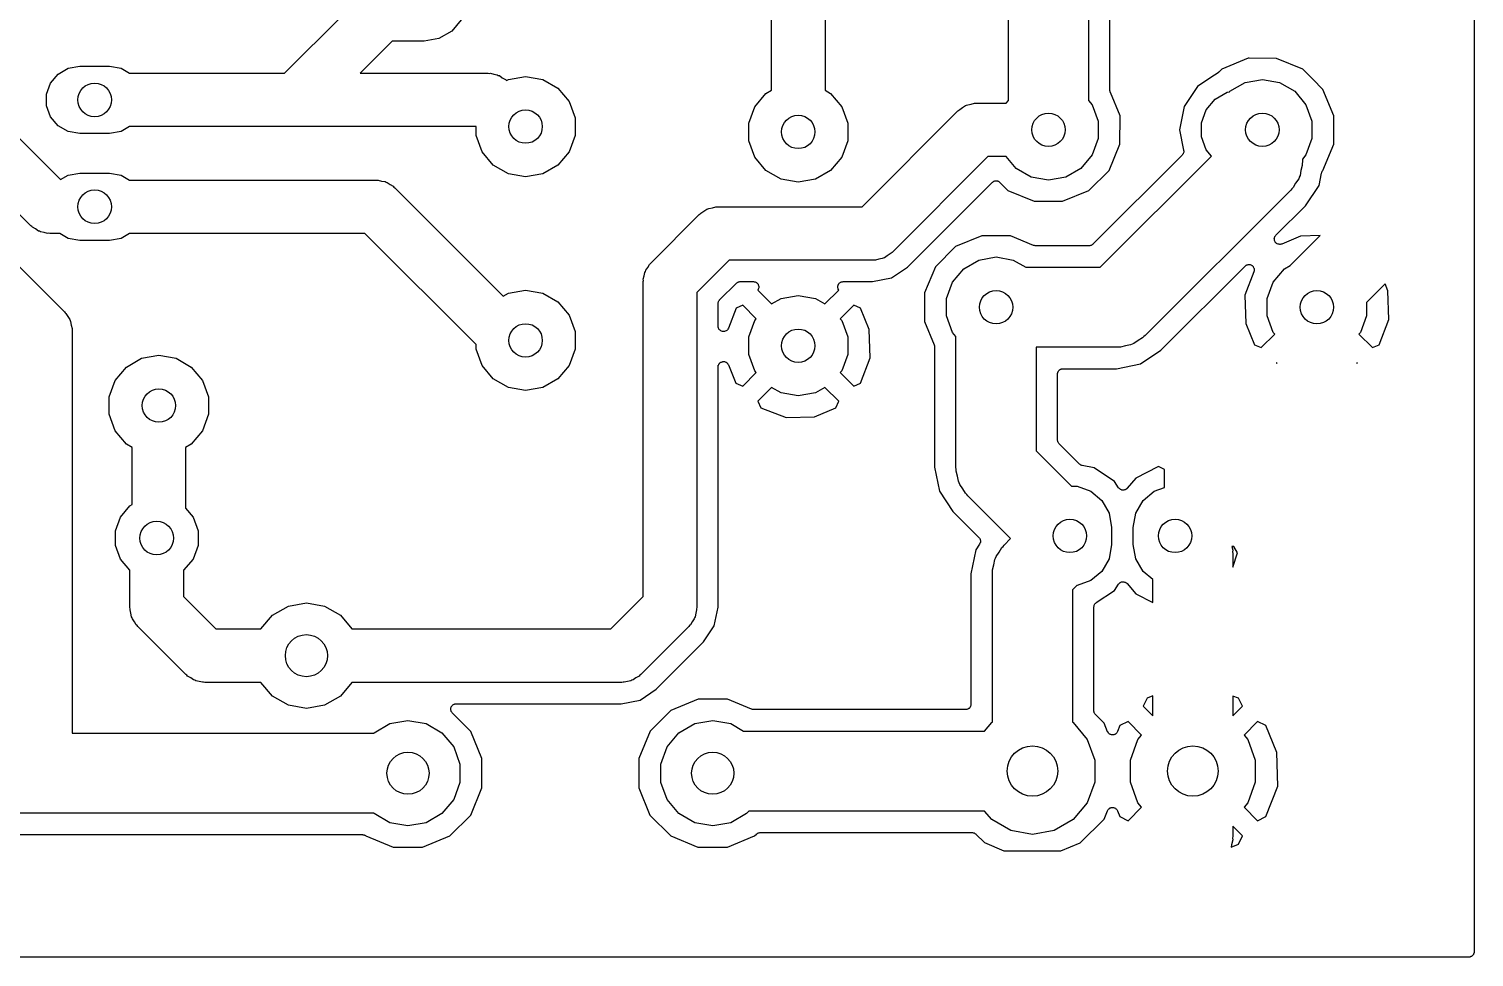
# Model space of a CAD drawing. Extents: x 74 to 224, y -146 to -46.
# Drawn here: x 138.57 to 172.9, y -145.59 to -123.53 of the extents above; entities that cross this region are included whole.
import ezdxf

# ---------------------------------------------------------------- set-up
doc = ezdxf.new("R2010")
doc.units = 0
doc.header["$MEASUREMENT"] = 0
doc.layers.add('BLACK', color=7, linetype='CONTINUOUS')

msp = doc.modelspace()

# ---------------------------------------------------------------- linework, layer by layer
at = {"layer": 'Black'}
for p, q in [((172.899, -97.103), (172.899, -145.467)), ((161.836, -125.237), (161.836, -122.057)), ((163.741, -122.057), (163.741, -125.237)), ((164.249, -124.995), (164.249, -122.299)), ((144.644, -124.587), (146.016, -123.215)), ((157.48, -123.063), (157.48, -124.992)), ((148.614, -123.587), (148.308, -123.764)), ((148.841, -123.317), (148.614, -123.587)), ((156.21, -124.992), (156.21, -123.326)), ((147.202, -123.825), (146.44, -124.587)), ((147.961, -123.825), (147.202, -123.825)), ((148.308, -123.764), (147.961, -123.825)), ((167.532, -124.234), (166.908, -124.492)), ((167.558, -124.234), (167.532, -124.234)), ((168.208, -124.235), (167.558, -124.234)), ((168.832, -124.494), (168.208, -124.235)), ((139.085, -124.822), (139.263, -124.609)), ((139.263, -124.609), (139.504, -124.47)), ((139.504, -124.47), (139.777, -124.422)), ((139.777, -124.422), (140.486, -124.422)), ((140.486, -124.422), (140.76, -124.47)), ((140.76, -124.47), (140.962, -124.587)), ((140.962, -124.587), (144.644, -124.587)), ((146.44, -124.587), (149.479, -124.587)), ((149.479, -124.587), (149.507, -124.592)), ((149.507, -124.592), (149.534, -124.589)), ((149.534, -124.589), (149.614, -124.611)), ((149.614, -124.611), (149.696, -124.625)), ((166.819, -124.575), (166.649, -124.689)), ((166.82, -124.575), (166.819, -124.575)), ((166.821, -124.574), (166.82, -124.575)), ((166.824, -124.572), (166.821, -124.574)), ((166.831, -124.565), (166.824, -124.572)), ((166.844, -124.556), (166.831, -124.565)), ((166.831, -124.565), (166.831, -124.565)), ((166.908, -124.492), (166.844, -124.556)), ((169.069, -124.731), (168.832, -124.494)), ((138.99, -125.083), (139.085, -124.822)), ((149.696, -124.625), (149.72, -124.639)), ((149.72, -124.639), (149.747, -124.646)), ((149.747, -124.646), (149.815, -124.694)), ((149.815, -124.694), (149.887, -124.736)), ((149.887, -124.736), (149.905, -124.757)), ((149.905, -124.757), (149.912, -124.761)), ((149.912, -124.761), (149.959, -124.734)), ((149.959, -124.734), (150.368, -124.662)), ((150.368, -124.662), (150.777, -124.734)), ((150.777, -124.734), (151.136, -124.941)), ((151.136, -124.941), (151.403, -125.259)), ((166.33, -124.902), (166.014, -125.375)), ((166.649, -124.689), (166.33, -124.902)), ((166.649, -124.689), (166.649, -124.689)), ((167.1, -125.018), (167.46, -124.81)), ((167.46, -124.81), (167.869, -124.738)), ((167.869, -124.738), (168.277, -124.81)), ((168.277, -124.81), (168.637, -125.018)), ((169.309, -124.972), (169.069, -124.731)), ((138.99, -125.361), (138.99, -125.083)), ((151.403, -125.259), (151.545, -125.649)), ((155.81, -125.386), (156.077, -125.068)), ((156.077, -125.068), (156.21, -124.992)), ((157.48, -124.992), (157.613, -125.068)), ((157.613, -125.068), (157.88, -125.386)), ((160.951, -125.322), (161.031, -125.301)), ((161.031, -125.301), (161.059, -125.303)), ((161.059, -125.303), (161.087, -125.298)), ((161.087, -125.298), (161.785, -125.298)), ((161.785, -125.298), (161.836, -125.237)), ((163.741, -125.237), (163.824, -125.336)), ((164.25, -124.997), (164.249, -124.995)), ((164.249, -125), (164.25, -124.997)), ((164.253, -125.019), (164.249, -125)), ((164.257, -125.038), (164.253, -125.019)), ((164.258, -125.04), (164.257, -125.038)), ((164.259, -125.043), (164.258, -125.04)), ((164.488, -125.597), (164.259, -125.043)), ((166.536, -125.457), (166.748, -125.204)), ((166.748, -125.204), (167.035, -125.038)), ((167.035, -125.038), (167.092, -125.028)), ((167.092, -125.028), (167.1, -125.018)), ((168.637, -125.018), (168.904, -125.336)), ((169.568, -125.597), (169.309, -124.972)), ((139.085, -125.622), (138.99, -125.361)), ((139.263, -125.835), (139.085, -125.622)), ((155.668, -125.776), (155.81, -125.386)), ((157.88, -125.386), (158.022, -125.776)), ((158.36, -127.762), (160.638, -125.484)), ((160.638, -125.484), (160.661, -125.468)), ((160.661, -125.468), (160.679, -125.447)), ((160.679, -125.447), (160.75, -125.405)), ((160.75, -125.405), (160.818, -125.358)), ((160.818, -125.358), (160.845, -125.35)), ((160.845, -125.35), (160.87, -125.336)), ((160.87, -125.336), (160.951, -125.322)), ((163.824, -125.336), (163.966, -125.726)), ((164.487, -126.273), (164.488, -125.597)), ((166.014, -125.375), (165.903, -125.933)), ((166.423, -125.768), (166.536, -125.457)), ((168.904, -125.336), (169.046, -125.726)), ((169.567, -126.273), (169.568, -125.597)), ((138.176, -125.975), (139.318, -127.117)), ((139.504, -125.974), (139.263, -125.835)), ((139.777, -126.022), (139.504, -125.974)), ((140.76, -125.974), (140.486, -126.022)), ((140.962, -125.857), (140.76, -125.974)), ((144.907, -125.857), (140.962, -125.857)), ((149.191, -125.857), (144.907, -125.857)), ((149.191, -126.065), (149.191, -125.857)), ((151.545, -125.649), (151.545, -126.065)), ((155.668, -126.192), (155.668, -125.776)), ((158.022, -125.776), (158.022, -126.192)), ((163.966, -125.726), (163.966, -126.141)), ((165.903, -125.933), (165.999, -126.419)), ((166.423, -126.099), (166.423, -125.768)), ((169.046, -125.726), (169.046, -126.141)), ((140.486, -126.022), (139.777, -126.022)), ((149.333, -126.455), (149.191, -126.065)), ((151.545, -126.065), (151.403, -126.455)), ((155.81, -126.582), (155.668, -126.192)), ((158.022, -126.192), (157.88, -126.582)), ((163.966, -126.141), (163.824, -126.531)), ((164.228, -126.897), (164.487, -126.273)), ((166.536, -126.409), (166.423, -126.099)), ((169.046, -126.141), (168.904, -126.531)), ((169.307, -126.897), (169.567, -126.273)), ((149.6, -126.773), (149.333, -126.455)), ((151.403, -126.455), (151.136, -126.773)), ((156.077, -126.9), (155.81, -126.582)), ((157.88, -126.582), (157.613, -126.9)), ((161.35, -126.568), (159.072, -128.846)), ((161.785, -126.568), (161.35, -126.568)), ((162.02, -126.849), (161.785, -126.568)), ((163.824, -126.531), (163.557, -126.849)), ((165.965, -126.534), (163.846, -128.652)), ((164.02, -129.197), (166.66, -126.557)), ((165.975, -126.519), (165.965, -126.534)), ((165.986, -126.505), (165.975, -126.519)), ((165.987, -126.501), (165.986, -126.505)), ((165.99, -126.498), (165.987, -126.501)), ((165.994, -126.48), (165.99, -126.498)), ((166, -126.463), (165.994, -126.48)), ((165.999, -126.419), (166, -126.437)), ((166, -126.437), (166.001, -126.455)), ((166.001, -126.455), (166, -126.459)), ((166, -126.459), (166, -126.463)), ((166.66, -126.557), (166.536, -126.409)), ((168.904, -126.531), (168.821, -126.629)), ((168.821, -126.629), (168.821, -126.695)), ((138.616, -128.211), (137.092, -126.687)), ((139.318, -127.117), (139.504, -127.01)), ((139.504, -127.01), (139.777, -126.962)), ((139.777, -126.962), (140.486, -126.962)), ((140.486, -126.962), (140.76, -127.01)), ((140.76, -127.01), (140.962, -127.127)), ((149.959, -126.98), (149.6, -126.773)), ((150.368, -127.052), (149.959, -126.98)), ((150.777, -126.98), (150.368, -127.052)), ((151.136, -126.773), (150.777, -126.98)), ((156.436, -127.107), (156.077, -126.9)), ((157.613, -126.9), (157.254, -127.107)), ((162.38, -127.056), (162.02, -126.849)), ((163.557, -126.849), (163.197, -127.056)), ((163.75, -127.374), (164.228, -126.897)), ((168.785, -126.898), (168.764, -127.021)), ((168.817, -126.778), (168.785, -126.898)), ((168.821, -126.695), (168.814, -126.736)), ((168.814, -126.736), (168.817, -126.778)), ((169.216, -127.253), (169.274, -126.961)), ((169.274, -126.961), (169.279, -126.947)), ((169.279, -126.947), (169.283, -126.932)), ((169.283, -126.932), (169.287, -126.926)), ((169.287, -126.926), (169.29, -126.92)), ((169.29, -126.92), (169.3, -126.908)), ((169.3, -126.908), (169.307, -126.897)), ((136.466, -127.313), (139.412, -130.259)), ((140.962, -127.127), (146.812, -127.127)), ((146.812, -127.127), (146.84, -127.132)), ((146.84, -127.132), (146.867, -127.129)), ((146.867, -127.129), (146.947, -127.151)), ((146.947, -127.151), (147.029, -127.165)), ((147.029, -127.165), (147.053, -127.179)), ((147.053, -127.179), (147.08, -127.186)), ((147.08, -127.186), (147.148, -127.234)), ((147.148, -127.234), (147.22, -127.276)), ((147.22, -127.276), (147.238, -127.297)), ((147.238, -127.297), (147.261, -127.313)), ((147.261, -127.313), (149.834, -129.886)), ((156.845, -127.179), (156.436, -127.107)), ((157.254, -127.107), (156.845, -127.179)), ((159.44, -129.196), (161.455, -127.181)), ((161.455, -127.181), (161.464, -127.175)), ((161.464, -127.175), (161.472, -127.167)), ((161.472, -127.167), (161.482, -127.163)), ((161.482, -127.163), (161.491, -127.156)), ((161.491, -127.156), (161.502, -127.153)), ((161.502, -127.153), (161.512, -127.149)), ((161.512, -127.149), (161.523, -127.148)), ((161.523, -127.148), (161.534, -127.145)), ((161.534, -127.145), (161.545, -127.146)), ((161.545, -127.146), (161.556, -127.145)), ((161.556, -127.145), (161.567, -127.148)), ((161.567, -127.148), (161.578, -127.149)), ((161.578, -127.149), (161.588, -127.153)), ((161.588, -127.153), (161.599, -127.156)), ((161.599, -127.156), (161.608, -127.163)), ((161.608, -127.163), (161.618, -127.167)), ((161.618, -127.167), (161.626, -127.175)), ((161.626, -127.175), (161.635, -127.182)), ((161.635, -127.182), (161.825, -127.372)), ((162.789, -127.128), (162.38, -127.056)), ((163.197, -127.056), (162.789, -127.128)), ((168.566, -127.334), (168.542, -127.369)), ((168.598, -127.307), (168.566, -127.334)), ((168.66, -127.2), (168.598, -127.307)), ((168.732, -127.098), (168.66, -127.2)), ((168.743, -127.057), (168.732, -127.098)), ((168.764, -127.021), (168.743, -127.057)), ((168.892, -127.737), (169.216, -127.253)), ((161.825, -127.372), (162.449, -127.632)), ((162.449, -127.632), (163.125, -127.632)), ((163.125, -127.632), (163.75, -127.374)), ((168.542, -127.369), (165.088, -130.823)), ((153.348, -129.091), (154.491, -127.948)), ((154.491, -127.948), (154.514, -127.932)), ((154.514, -127.932), (154.532, -127.911)), ((154.532, -127.911), (154.604, -127.869)), ((154.604, -127.869), (154.672, -127.821)), ((154.672, -127.821), (154.699, -127.814)), ((154.699, -127.814), (154.723, -127.8)), ((154.723, -127.8), (154.805, -127.786)), ((154.805, -127.786), (154.885, -127.764)), ((154.885, -127.764), (154.912, -127.767)), ((154.912, -127.767), (154.94, -127.762)), ((154.94, -127.762), (158.36, -127.762)), ((168.19, -128.44), (168.892, -127.737)), ((138.639, -128.227), (138.616, -128.211)), ((138.657, -128.248), (138.639, -128.227)), ((138.729, -128.29), (138.657, -128.248)), ((138.797, -128.338), (138.729, -128.29)), ((138.824, -128.345), (138.797, -128.338)), ((138.848, -128.359), (138.824, -128.345)), ((138.93, -128.373), (138.848, -128.359)), ((139.01, -128.395), (138.93, -128.373)), ((139.037, -128.392), (139.01, -128.395)), ((139.065, -128.397), (139.037, -128.392)), ((139.302, -128.397), (139.065, -128.397)), ((139.504, -128.514), (139.302, -128.397)), ((139.777, -128.562), (139.504, -128.514)), ((140.486, -128.562), (139.777, -128.562)), ((140.76, -128.514), (140.486, -128.562)), ((140.962, -128.397), (140.76, -128.514)), ((146.549, -128.397), (140.962, -128.397)), ((149.191, -131.039), (146.549, -128.397)), ((160.583, -128.709), (160.105, -129.186)), ((161.208, -128.451), (160.583, -128.709)), ((161.883, -128.451), (161.208, -128.451)), ((162.433, -128.679), (161.883, -128.451)), ((162.436, -128.68), (162.433, -128.679)), ((162.438, -128.681), (162.436, -128.68)), ((162.457, -128.685), (162.438, -128.681)), ((162.476, -128.689), (162.457, -128.685)), ((162.479, -128.689), (162.476, -128.689)), ((162.481, -128.689), (162.479, -128.689)), ((163.757, -128.689), (162.481, -128.689)), ((163.762, -128.688), (163.757, -128.689)), ((163.768, -128.689), (163.762, -128.688)), ((163.784, -128.684), (163.768, -128.689)), ((163.8, -128.681), (163.784, -128.684)), ((163.805, -128.679), (163.8, -128.681)), ((163.81, -128.677), (163.805, -128.679)), ((163.824, -128.668), (163.81, -128.677)), ((163.838, -128.659), (163.824, -128.668)), ((163.842, -128.655), (163.838, -128.659)), ((163.846, -128.652), (163.842, -128.655)), ((168.153, -128.518), (168.154, -128.516)), ((168.155, -128.538), (168.153, -128.518)), ((168.154, -128.513), (168.159, -128.494)), ((168.154, -128.516), (168.154, -128.513)), ((168.156, -128.557), (168.155, -128.538)), ((168.157, -128.559), (168.156, -128.557)), ((168.157, -128.562), (168.157, -128.559)), ((168.165, -128.58), (168.157, -128.562)), ((168.159, -128.494), (168.164, -128.476)), ((168.164, -128.476), (168.166, -128.473)), ((168.172, -128.598), (168.165, -128.58)), ((168.166, -128.473), (168.167, -128.471)), ((168.167, -128.471), (168.179, -128.455)), ((168.174, -128.6), (168.172, -128.598)), ((168.175, -128.602), (168.174, -128.6)), ((168.189, -128.616), (168.175, -128.602)), ((168.179, -128.455), (168.19, -128.44)), ((168.202, -128.63), (168.189, -128.616)), ((168.205, -128.631), (168.202, -128.63)), ((168.207, -128.633), (168.205, -128.631)), ((168.224, -128.642), (168.207, -128.633)), ((168.241, -128.65), (168.224, -128.642)), ((168.244, -128.651), (168.241, -128.65)), ((168.247, -128.652), (168.244, -128.651)), ((168.266, -128.654), (168.247, -128.652)), ((168.285, -128.656), (168.266, -128.654)), ((168.288, -128.656), (168.285, -128.656)), ((168.291, -128.656), (168.288, -128.656)), ((168.309, -128.651), (168.291, -128.656)), ((168.328, -128.647), (168.309, -128.651)), ((168.775, -128.462), (168.328, -128.647)), ((168.531, -129.156), (169.239, -128.448)), ((169.239, -128.448), (168.775, -128.462)), ((155.203, -129.032), (154.432, -129.803)), ((158.623, -129.032), (155.203, -129.032)), ((158.651, -129.027), (158.623, -129.032)), ((158.678, -129.03), (158.651, -129.027)), ((158.758, -129.008), (158.678, -129.03)), ((158.84, -128.994), (158.758, -129.008)), ((158.864, -128.98), (158.84, -128.994)), ((158.891, -128.973), (158.864, -128.98)), ((158.959, -128.925), (158.891, -128.973)), ((159.031, -128.883), (158.959, -128.925)), ((159.049, -128.862), (159.031, -128.883)), ((159.072, -128.846), (159.049, -128.862)), ((160.776, -129.234), (161.135, -129.027)), ((161.135, -129.027), (161.544, -128.954)), ((161.544, -128.954), (161.953, -129.027)), ((161.953, -129.027), (162.248, -129.197)), ((153.164, -129.485), (153.186, -129.405)), ((153.186, -129.405), (153.2, -129.323)), ((153.2, -129.323), (153.214, -129.299)), ((153.214, -129.299), (153.221, -129.272)), ((153.221, -129.272), (153.269, -129.204)), ((153.269, -129.204), (153.311, -129.132)), ((153.311, -129.132), (153.332, -129.114)), ((153.332, -129.114), (153.348, -129.091)), ((159.059, -129.451), (159.44, -129.196)), ((160.105, -129.186), (159.846, -129.81)), ((160.509, -129.552), (160.776, -129.234)), ((162.248, -129.197), (164.02, -129.197)), ((165.456, -131.173), (167.46, -129.17)), ((167.668, -129.305), (167.456, -129.861)), ((167.46, -129.17), (167.474, -129.16)), ((167.474, -129.16), (167.488, -129.149)), ((167.488, -129.149), (167.492, -129.147)), ((167.492, -129.147), (167.496, -129.144)), ((167.496, -129.144), (167.513, -129.14)), ((167.513, -129.14), (167.529, -129.134)), ((167.529, -129.134), (167.534, -129.134)), ((167.534, -129.134), (167.538, -129.133)), ((167.538, -129.133), (167.556, -129.134)), ((167.556, -129.134), (167.573, -129.135)), ((167.573, -129.135), (167.578, -129.136)), ((167.578, -129.136), (167.582, -129.137)), ((167.582, -129.137), (167.598, -129.144)), ((167.598, -129.144), (167.615, -129.15)), ((167.615, -129.15), (167.618, -129.153)), ((167.618, -129.153), (167.622, -129.155)), ((167.622, -129.155), (167.635, -129.168)), ((167.635, -129.168), (167.648, -129.179)), ((167.648, -129.179), (167.65, -129.183)), ((167.65, -129.183), (167.653, -129.187)), ((167.653, -129.187), (167.661, -129.202)), ((167.661, -129.202), (167.669, -129.218)), ((167.671, -129.287), (167.668, -129.305)), ((167.669, -129.218), (167.67, -129.222)), ((167.67, -129.222), (167.672, -129.227)), ((167.676, -129.271), (167.671, -129.287)), ((167.672, -129.227), (167.674, -129.244)), ((167.674, -129.244), (167.676, -129.261)), ((167.676, -129.261), (167.676, -129.266)), ((167.676, -129.266), (167.676, -129.271)), ((168.129, -129.552), (168.396, -129.234)), ((168.396, -129.234), (168.531, -129.156)), ((149.959, -129.814), (150.368, -129.742)), ((150.368, -129.742), (150.777, -129.814)), ((153.162, -129.54), (153.167, -129.512)), ((153.162, -137.024), (153.162, -129.54)), ((153.167, -129.512), (153.164, -129.485)), ((154.977, -129.976), (155.376, -129.577)), ((155.376, -129.577), (155.381, -129.574)), ((155.381, -129.574), (155.384, -129.57)), ((155.384, -129.57), (155.399, -129.561)), ((155.399, -129.561), (155.412, -129.552)), ((155.412, -129.552), (155.418, -129.55)), ((155.418, -129.55), (155.423, -129.548)), ((155.423, -129.548), (155.439, -129.545)), ((155.439, -129.545), (155.455, -129.54)), ((155.455, -129.54), (155.461, -129.541)), ((155.461, -129.541), (155.466, -129.54)), ((155.466, -129.54), (155.78, -129.54)), ((155.78, -129.54), (155.794, -129.543)), ((155.794, -129.543), (155.808, -129.543)), ((155.808, -129.543), (155.815, -129.546)), ((155.815, -129.546), (155.823, -129.548)), ((155.823, -129.548), (155.836, -129.555)), ((155.836, -129.555), (155.849, -129.561)), ((155.849, -129.561), (155.855, -129.566)), ((155.855, -129.566), (155.861, -129.57)), ((155.861, -129.57), (155.871, -129.581)), ((155.871, -129.581), (155.881, -129.591)), ((155.881, -129.591), (155.885, -129.598)), ((155.885, -129.598), (155.89, -129.603)), ((155.896, -129.717), (155.885, -129.744)), ((155.885, -129.744), (156.211, -130.071)), ((155.89, -129.603), (155.895, -129.617)), ((155.895, -129.617), (155.901, -129.63)), ((155.9, -129.703), (155.896, -129.717)), ((155.905, -129.689), (155.9, -129.703)), ((155.901, -129.63), (155.902, -129.638)), ((155.902, -129.638), (155.905, -129.645)), ((155.905, -129.645), (155.905, -129.659)), ((155.905, -129.659), (155.906, -129.674)), ((155.906, -129.674), (155.905, -129.681)), ((155.905, -129.681), (155.905, -129.689)), ((157.479, -130.071), (157.805, -129.744)), ((157.784, -129.674), (157.785, -129.659)), ((157.785, -129.681), (157.784, -129.674)), ((157.785, -129.645), (157.788, -129.638)), ((157.785, -129.659), (157.785, -129.645)), ((157.785, -129.689), (157.785, -129.681)), ((157.79, -129.703), (157.785, -129.689)), ((157.788, -129.638), (157.789, -129.63)), ((157.789, -129.63), (157.795, -129.617)), ((157.794, -129.717), (157.79, -129.703)), ((157.805, -129.744), (157.794, -129.717)), ((157.795, -129.617), (157.8, -129.603)), ((157.8, -129.603), (157.805, -129.598)), ((157.805, -129.598), (157.809, -129.591)), ((157.809, -129.591), (157.819, -129.581)), ((157.819, -129.581), (157.829, -129.57)), ((157.829, -129.57), (157.835, -129.566)), ((157.835, -129.566), (157.841, -129.561)), ((157.841, -129.561), (157.854, -129.555)), ((157.854, -129.555), (157.867, -129.548)), ((157.867, -129.548), (157.875, -129.546)), ((157.875, -129.546), (157.882, -129.543)), ((157.882, -129.543), (157.896, -129.543)), ((157.896, -129.543), (157.91, -129.54)), ((157.91, -129.54), (158.61, -129.54)), ((158.61, -129.54), (159.059, -129.451)), ((160.367, -129.942), (160.509, -129.552)), ((167.987, -129.942), (168.129, -129.552)), ((170.784, -129.597), (170.341, -130.04)), ((170.852, -129.761), (170.784, -129.597)), ((170.872, -130.438), (170.852, -129.761)), ((149.834, -129.886), (149.959, -129.814)), ((150.777, -129.814), (151.136, -130.021)), ((151.136, -130.021), (151.403, -130.339)), ((154.432, -129.803), (154.432, -137.287)), ((154.94, -130.055), (154.945, -130.039)), ((154.941, -130.061), (154.94, -130.055)), ((154.94, -130.066), (154.941, -130.061)), ((154.94, -130.603), (154.94, -130.066)), ((154.945, -130.039), (154.948, -130.023)), ((154.948, -130.023), (154.95, -130.018)), ((154.95, -130.018), (154.952, -130.012)), ((154.952, -130.012), (154.961, -129.999)), ((154.961, -129.999), (154.97, -129.984)), ((154.97, -129.984), (154.974, -129.981)), ((154.974, -129.981), (154.977, -129.976)), ((155.525, -130.104), (155.367, -130.171)), ((155.846, -130.424), (155.525, -130.104)), ((156.211, -130.071), (156.436, -129.941)), ((156.436, -129.941), (156.845, -129.869)), ((156.845, -129.869), (157.254, -129.941)), ((157.254, -129.941), (157.479, -130.071)), ((158.165, -130.104), (157.844, -130.424)), ((158.325, -130.172), (158.165, -130.104)), ((159.846, -129.81), (159.845, -130.486)), ((160.367, -130.357), (160.367, -129.942)), ((167.456, -129.861), (167.476, -130.539)), ((167.987, -130.357), (167.987, -129.942)), ((170.341, -130.04), (170.341, -130.357)), ((139.412, -130.259), (139.428, -130.282)), ((139.428, -130.282), (139.45, -130.3)), ((139.45, -130.3), (139.491, -130.372)), ((139.491, -130.372), (139.539, -130.44)), ((139.539, -130.44), (139.546, -130.467)), ((151.403, -130.339), (151.545, -130.729)), ((155.367, -130.171), (155.186, -130.648)), ((155.81, -130.466), (155.846, -130.424)), ((157.844, -130.424), (157.88, -130.466)), ((158.533, -130.675), (158.325, -130.172)), ((160.509, -130.747), (160.367, -130.357)), ((168.129, -130.747), (167.987, -130.357)), ((170.341, -130.357), (170.199, -130.747)), ((170.642, -131.043), (170.872, -130.438)), ((139.546, -130.467), (139.56, -130.491)), ((139.56, -130.491), (139.575, -130.573)), ((139.575, -130.573), (139.596, -130.653)), ((139.596, -130.653), (139.594, -130.681)), ((139.594, -130.681), (139.598, -130.708)), ((139.598, -130.708), (139.598, -140.272)), ((151.545, -130.729), (151.545, -131.145)), ((154.944, -130.624), (154.94, -130.603)), ((154.947, -130.645), (154.944, -130.624)), ((154.947, -130.646), (154.947, -130.645)), ((154.948, -130.647), (154.947, -130.646)), ((154.958, -130.665), (154.948, -130.647)), ((154.969, -130.683), (154.958, -130.665)), ((154.969, -130.684), (154.969, -130.683)), ((154.97, -130.685), (154.969, -130.684)), ((154.986, -130.698), (154.97, -130.685)), ((155.002, -130.712), (154.986, -130.698)), ((155.003, -130.713), (155.002, -130.712)), ((155.004, -130.713), (155.003, -130.713)), ((155.023, -130.72), (155.004, -130.713)), ((155.043, -130.728), (155.023, -130.72)), ((155.044, -130.728), (155.043, -130.728)), ((155.045, -130.728), (155.044, -130.728)), ((155.066, -130.728), (155.045, -130.728)), ((155.087, -130.729), (155.066, -130.728)), ((155.088, -130.728), (155.087, -130.729)), ((155.089, -130.728), (155.088, -130.728)), ((155.109, -130.721), (155.089, -130.728)), ((155.129, -130.714), (155.109, -130.721)), ((155.13, -130.713), (155.129, -130.714)), ((155.147, -130.7), (155.13, -130.713)), ((155.13, -130.713), (155.13, -130.713)), ((155.163, -130.686), (155.147, -130.7)), ((155.164, -130.685), (155.163, -130.686)), ((155.175, -130.667), (155.164, -130.685)), ((155.164, -130.685), (155.164, -130.685)), ((155.186, -130.648), (155.175, -130.667)), ((155.668, -130.856), (155.81, -130.466)), ((157.88, -130.466), (158.022, -130.856)), ((158.553, -131.352), (158.533, -130.675)), ((159.845, -130.486), (160.074, -131.04)), ((160.591, -130.846), (160.509, -130.747)), ((167.476, -130.539), (167.684, -131.042)), ((167.844, -131.11), (168.165, -130.79)), ((168.165, -130.79), (168.129, -130.747)), ((170.199, -130.747), (170.163, -130.79)), ((170.163, -130.79), (170.484, -131.11)), ((149.191, -131.145), (149.191, -131.039)), ((155.668, -131.272), (155.668, -130.856)), ((158.022, -130.856), (158.022, -131.272)), ((160.074, -131.04), (160.074, -131.042)), ((160.074, -131.042), (160.076, -131.045)), ((160.076, -131.045), (160.079, -131.064)), ((160.079, -131.064), (160.083, -131.083)), ((160.083, -131.083), (160.083, -131.086)), ((160.083, -131.086), (160.083, -131.088)), ((160.083, -131.088), (160.083, -133.947)), ((160.591, -133.96), (160.591, -130.846)), ((164.414, -131.102), (162.496, -131.102)), ((162.496, -131.102), (162.496, -133.565)), ((164.455, -131.095), (164.414, -131.102)), ((164.497, -131.098), (164.455, -131.095)), ((164.617, -131.066), (164.497, -131.098)), ((164.74, -131.045), (164.617, -131.066)), ((164.776, -131.024), (164.74, -131.045)), ((164.817, -131.013), (164.776, -131.024)), ((164.919, -130.941), (164.817, -131.013)), ((165.026, -130.879), (164.919, -130.941)), ((165.053, -130.847), (165.026, -130.879)), ((165.088, -130.823), (165.053, -130.847)), ((167.684, -131.042), (167.844, -131.11)), ((170.484, -131.11), (170.642, -131.043)), ((140.888, -131.571), (141.247, -131.363)), ((141.247, -131.363), (141.656, -131.291)), ((141.656, -131.291), (142.065, -131.363)), ((142.065, -131.363), (142.424, -131.571)), ((149.333, -131.535), (149.191, -131.145)), ((151.545, -131.145), (151.403, -131.535)), ((154.97, -131.486), (154.985, -131.474)), ((154.985, -131.474), (154.999, -131.461)), ((154.999, -131.461), (155.001, -131.459)), ((155.001, -131.459), (155.004, -131.458)), ((155.004, -131.458), (155.022, -131.451)), ((155.022, -131.451), (155.04, -131.444)), ((155.04, -131.444), (155.042, -131.444)), ((155.042, -131.444), (155.045, -131.443)), ((155.045, -131.443), (155.064, -131.443)), ((155.064, -131.443), (155.084, -131.442)), ((155.084, -131.442), (155.086, -131.443)), ((155.086, -131.443), (155.089, -131.443)), ((155.089, -131.443), (155.107, -131.449)), ((155.107, -131.449), (155.126, -131.455)), ((155.126, -131.455), (155.128, -131.457)), ((155.128, -131.457), (155.13, -131.458)), ((155.13, -131.458), (155.145, -131.47)), ((155.145, -131.47), (155.161, -131.482)), ((155.161, -131.482), (155.162, -131.484)), ((155.81, -131.662), (155.668, -131.272)), ((158.022, -131.272), (157.88, -131.662)), ((158.323, -131.957), (158.553, -131.352)), ((164.972, -131.497), (165.456, -131.173)), ((168.212, -131.461), (168.204, -131.469)), ((168.204, -131.469), (168.212, -131.488)), ((168.212, -131.488), (168.212, -131.461)), ((170.124, -131.469), (170.117, -131.461)), ((170.117, -131.461), (170.117, -131.488)), ((170.117, -131.488), (170.124, -131.469)), ((140.621, -131.889), (140.888, -131.571)), ((142.424, -131.571), (142.691, -131.889)), ((149.6, -131.853), (149.333, -131.535)), ((151.403, -131.535), (151.136, -131.853)), ((154.94, -131.568), (154.943, -131.549)), ((154.94, -137.274), (154.94, -131.568)), ((154.943, -131.549), (154.946, -131.529)), ((154.946, -131.529), (154.947, -131.527)), ((154.947, -131.527), (154.948, -131.524)), ((154.948, -131.524), (154.957, -131.507)), ((154.957, -131.507), (154.966, -131.49)), ((154.966, -131.49), (154.968, -131.488)), ((154.968, -131.488), (154.97, -131.486)), ((155.162, -131.484), (155.164, -131.486)), ((155.164, -131.486), (155.174, -131.503)), ((155.174, -131.503), (155.184, -131.519)), ((155.184, -131.519), (155.365, -131.956)), ((155.525, -132.024), (155.846, -131.704)), ((155.846, -131.704), (155.81, -131.662)), ((157.88, -131.662), (157.844, -131.704)), ((157.844, -131.704), (158.165, -132.024)), ((163.004, -131.737), (163.006, -131.726)), ((163.004, -133.302), (163.004, -131.737)), ((163.006, -131.715), (163.01, -131.705)), ((163.006, -131.726), (163.006, -131.715)), ((163.01, -131.705), (163.012, -131.694)), ((163.012, -131.694), (163.018, -131.684)), ((163.018, -131.684), (163.022, -131.674)), ((163.022, -131.674), (163.029, -131.665)), ((163.029, -131.665), (163.034, -131.655)), ((163.034, -131.655), (163.043, -131.648)), ((163.043, -131.648), (163.05, -131.64)), ((163.05, -131.64), (163.059, -131.634)), ((163.059, -131.634), (163.068, -131.627)), ((163.068, -131.627), (163.078, -131.623)), ((163.078, -131.623), (163.088, -131.618)), ((163.088, -131.618), (163.099, -131.616)), ((163.099, -131.616), (163.109, -131.612)), ((163.109, -131.612), (163.121, -131.612)), ((163.121, -131.612), (163.131, -131.61)), ((163.131, -131.61), (164.402, -131.61)), ((164.402, -131.61), (164.972, -131.497)), ((140.479, -132.279), (140.621, -131.889)), ((142.691, -131.889), (142.833, -132.279)), ((149.959, -132.06), (149.6, -131.853)), ((150.368, -132.132), (149.959, -132.06)), ((150.777, -132.06), (150.368, -132.132)), ((151.136, -131.853), (150.777, -132.06)), ((155.365, -131.956), (155.525, -132.024)), ((156.211, -132.057), (155.885, -132.384)), ((156.436, -132.187), (156.211, -132.057)), ((157.479, -132.057), (157.254, -132.187)), ((157.805, -132.384), (157.479, -132.057)), ((158.165, -132.024), (158.323, -131.957)), ((140.479, -132.694), (140.479, -132.279)), ((142.833, -132.279), (142.833, -132.694)), ((155.885, -132.384), (155.952, -132.542)), ((156.845, -132.259), (156.436, -132.187)), ((157.254, -132.187), (156.845, -132.259)), ((157.737, -132.544), (157.805, -132.384)), ((140.621, -133.084), (140.479, -132.694)), ((142.833, -132.694), (142.691, -133.084)), ((155.952, -132.542), (156.557, -132.772)), ((156.557, -132.772), (157.234, -132.752)), ((157.234, -132.752), (157.737, -132.544)), ((140.888, -133.402), (140.621, -133.084)), ((142.691, -133.084), (142.424, -133.402)), ((141.021, -133.479), (140.888, -133.402)), ((141.021, -134.841), (141.021, -133.479)), ((142.424, -133.402), (142.291, -133.479)), ((142.291, -133.479), (142.291, -134.927)), ((163.005, -133.308), (163.004, -133.302)), ((163.005, -133.313), (163.005, -133.308)), ((163.009, -133.329), (163.005, -133.313)), ((163.012, -133.345), (163.009, -133.329)), ((163.015, -133.35), (163.012, -133.345)), ((163.016, -133.356), (163.015, -133.35)), ((163.026, -133.369), (163.016, -133.356)), ((163.034, -133.384), (163.026, -133.369)), ((163.038, -133.387), (163.034, -133.384)), ((163.042, -133.392), (163.038, -133.387)), ((163.527, -133.877), (163.042, -133.392)), ((162.496, -133.565), (163.337, -134.405)), ((163.54, -133.886), (163.527, -133.877)), ((163.551, -133.896), (163.54, -133.886)), ((160.083, -133.947), (160.197, -134.518)), ((160.599, -134.001), (160.591, -133.96)), ((160.595, -134.043), (160.599, -134.001)), ((160.627, -134.163), (160.595, -134.043)), ((160.649, -134.285), (160.627, -134.163)), ((163.558, -133.899), (163.551, -133.896)), ((163.563, -133.903), (163.558, -133.899)), ((163.578, -133.907), (163.563, -133.903)), ((163.592, -133.912), (163.578, -133.907)), ((163.87, -133.967), (163.592, -133.912)), ((164.356, -134.292), (163.87, -133.967)), ((164.861, -134.211), (164.658, -134.452)), ((165.389, -133.94), (164.861, -134.211)), ((165.401, -133.937), (165.389, -133.94)), ((165.543, -134.004), (165.401, -133.937)), ((165.543, -134.435), (165.543, -134.004)), ((160.197, -134.518), (160.52, -135.001)), ((160.67, -134.322), (160.649, -134.285)), ((160.681, -134.362), (160.67, -134.322)), ((160.752, -134.464), (160.681, -134.362)), ((160.814, -134.572), (160.752, -134.464)), ((160.846, -134.599), (160.814, -134.572)), ((163.337, -134.405), (163.469, -134.405)), ((163.469, -134.405), (163.793, -134.523)), ((163.793, -134.523), (164.057, -134.744)), ((164.455, -134.441), (164.356, -134.292)), ((164.46, -134.446), (164.455, -134.441)), ((164.463, -134.451), (164.46, -134.446)), ((164.475, -134.461), (164.463, -134.451)), ((164.486, -134.473), (164.475, -134.461)), ((164.492, -134.476), (164.486, -134.473)), ((164.497, -134.48), (164.492, -134.476)), ((164.511, -134.485), (164.497, -134.48)), ((164.525, -134.492), (164.511, -134.485)), ((164.532, -134.493), (164.525, -134.492)), ((164.538, -134.495), (164.532, -134.493)), ((164.554, -134.495), (164.538, -134.495)), ((164.569, -134.497), (164.554, -134.495)), ((164.575, -134.495), (164.569, -134.497)), ((164.582, -134.495), (164.575, -134.495)), ((164.597, -134.49), (164.582, -134.495)), ((164.612, -134.486), (164.597, -134.49)), ((164.617, -134.483), (164.612, -134.486)), ((164.624, -134.48), (164.617, -134.483)), ((164.636, -134.471), (164.624, -134.48)), ((164.648, -134.462), (164.636, -134.471)), ((164.652, -134.456), (164.648, -134.462)), ((164.658, -134.452), (164.652, -134.456)), ((165.037, -134.744), (165.301, -134.523)), ((165.301, -134.523), (165.543, -134.435)), ((140.742, -135.138), (140.965, -134.873)), ((140.965, -134.873), (141.021, -134.841)), ((160.87, -134.633), (160.846, -134.599)), ((161.886, -135.649), (160.87, -134.633)), ((164.057, -134.744), (164.229, -135.043)), ((164.864, -135.043), (165.037, -134.744)), ((140.624, -135.463), (140.742, -135.138)), ((142.291, -134.927), (142.468, -135.138)), ((142.468, -135.138), (142.586, -135.463)), ((160.52, -135.001), (161.137, -135.618)), ((164.229, -135.043), (164.289, -135.382)), ((164.804, -135.382), (164.864, -135.043)), ((140.624, -135.809), (140.624, -135.463)), ((142.586, -135.463), (142.586, -135.809)), ((164.289, -135.382), (164.289, -135.788)), ((164.804, -135.788), (164.804, -135.382)), ((140.742, -136.134), (140.624, -135.809)), ((142.586, -135.809), (142.468, -136.134)), ((161.061, -135.916), (160.947, -136.487)), ((161.153, -135.778), (161.061, -135.916)), ((161.137, -135.618), (161.149, -135.635)), ((161.149, -135.635), (161.161, -135.652)), ((161.161, -135.759), (161.153, -135.778)), ((161.161, -135.652), (161.161, -135.653)), ((161.161, -135.653), (161.162, -135.654)), ((161.17, -135.741), (161.161, -135.759)), ((161.162, -135.654), (161.168, -135.674)), ((161.168, -135.674), (161.173, -135.694)), ((161.172, -135.717), (161.17, -135.738)), ((161.17, -135.738), (161.17, -135.739)), ((161.17, -135.739), (161.17, -135.741)), ((161.174, -135.697), (161.172, -135.717)), ((161.173, -135.694), (161.173, -135.695)), ((161.173, -135.695), (161.174, -135.697)), ((161.616, -135.97), (161.678, -135.862)), ((161.678, -135.862), (161.71, -135.835)), ((161.71, -135.835), (161.734, -135.801)), ((161.734, -135.801), (161.886, -135.649)), ((164.289, -135.788), (164.229, -136.128)), ((164.864, -136.128), (164.804, -135.788)), ((167.144, -135.839), (167.166, -135.923)), ((167.195, -135.839), (167.144, -135.839)), ((167.166, -135.923), (167.163, -135.965)), ((167.279, -135.983), (167.195, -135.839)), ((140.965, -136.399), (140.742, -136.134)), ((142.468, -136.134), (142.245, -136.399)), ((161.459, -136.391), (161.491, -136.271)), ((161.491, -136.271), (161.513, -136.148)), ((161.513, -136.148), (161.533, -136.112)), ((161.533, -136.112), (161.544, -136.072)), ((161.544, -136.072), (161.616, -135.97)), ((164.229, -136.128), (164.057, -136.426)), ((165.037, -136.426), (164.864, -136.128)), ((167.163, -135.965), (167.17, -136.006)), ((167.17, -136.325), (167.279, -135.983)), ((167.17, -136.006), (167.17, -136.325)), ((140.97, -136.402), (140.965, -136.399)), ((140.97, -137.287), (140.97, -136.402)), ((142.245, -136.399), (142.24, -136.402)), ((142.24, -136.402), (142.24, -137.024)), ((160.947, -136.487), (160.947, -139.586)), ((161.455, -136.474), (161.462, -136.433)), ((161.455, -140.011), (161.455, -136.474)), ((161.462, -136.433), (161.459, -136.391)), ((164.057, -136.426), (163.793, -136.647)), ((165.265, -136.618), (165.037, -136.426)), ((165.265, -137.167), (165.265, -136.618)), ((163.464, -136.765), (163.36, -136.869)), ((163.36, -136.869), (163.36, -140.011)), ((163.469, -136.765), (163.464, -136.765)), ((163.793, -136.647), (163.469, -136.765)), ((163.925, -137.166), (164.356, -136.878)), ((164.356, -136.878), (164.455, -136.73)), ((164.455, -136.73), (164.46, -136.725)), ((164.46, -136.725), (164.463, -136.719)), ((164.463, -136.719), (164.475, -136.709)), ((164.475, -136.709), (164.486, -136.698)), ((164.486, -136.698), (164.492, -136.695)), ((164.492, -136.695), (164.497, -136.691)), ((164.497, -136.691), (164.511, -136.685)), ((164.511, -136.685), (164.525, -136.678)), ((164.525, -136.678), (164.532, -136.678)), ((164.532, -136.678), (164.538, -136.675)), ((164.538, -136.675), (164.554, -136.675)), ((164.554, -136.675), (164.569, -136.674)), ((164.569, -136.674), (164.575, -136.675)), ((164.575, -136.675), (164.582, -136.675)), ((164.582, -136.675), (164.597, -136.68)), ((164.597, -136.68), (164.612, -136.684)), ((164.612, -136.684), (164.617, -136.688)), ((164.617, -136.688), (164.624, -136.69)), ((164.624, -136.69), (164.636, -136.7)), ((164.636, -136.7), (164.648, -136.708)), ((164.648, -136.708), (164.652, -136.714)), ((164.652, -136.714), (164.658, -136.718)), ((164.658, -136.718), (164.861, -136.959)), ((164.861, -136.959), (165.265, -137.167)), ((140.975, -137.315), (140.97, -137.287)), ((140.972, -137.342), (140.975, -137.315)), ((142.24, -137.024), (143.011, -137.795)), ((144.355, -137.469), (144.732, -137.251)), ((144.732, -137.251), (145.161, -137.176)), ((145.161, -137.176), (145.59, -137.251)), ((145.59, -137.251), (145.967, -137.469)), ((152.391, -137.795), (153.162, -137.024)), ((154.432, -137.287), (154.427, -137.315)), ((154.427, -137.315), (154.43, -137.342)), ((154.851, -137.723), (154.94, -137.274)), ((163.868, -137.272), (163.871, -137.254)), ((163.868, -139.742), (163.868, -137.272)), ((163.871, -137.254), (163.873, -137.237)), ((163.873, -137.237), (163.875, -137.233)), ((163.875, -137.233), (163.876, -137.229)), ((163.876, -137.229), (163.885, -137.213)), ((163.885, -137.213), (163.893, -137.197)), ((163.893, -137.197), (163.896, -137.194)), ((163.896, -137.194), (163.898, -137.19)), ((163.898, -137.19), (163.912, -137.179)), ((163.912, -137.179), (163.925, -137.166)), ((140.994, -137.422), (140.972, -137.342)), ((141.008, -137.504), (140.994, -137.422)), ((141.022, -137.528), (141.008, -137.504)), ((141.029, -137.555), (141.022, -137.528)), ((141.077, -137.623), (141.029, -137.555)), ((141.119, -137.695), (141.077, -137.623)), ((144.081, -137.795), (144.355, -137.469)), ((145.967, -137.469), (146.241, -137.795)), ((154.325, -137.623), (154.283, -137.695)), ((154.373, -137.555), (154.325, -137.623)), ((154.38, -137.528), (154.373, -137.555)), ((154.394, -137.504), (154.38, -137.528)), ((154.408, -137.422), (154.394, -137.504)), ((154.43, -137.342), (154.408, -137.422)), ((141.14, -137.713), (141.119, -137.695)), ((141.156, -137.736), (141.14, -137.713)), ((142.299, -138.879), (141.156, -137.736)), ((143.011, -137.795), (144.081, -137.795)), ((146.241, -137.795), (152.391, -137.795)), ((154.246, -137.736), (153.103, -138.879)), ((154.262, -137.713), (154.246, -137.736)), ((154.283, -137.695), (154.262, -137.713)), ((154.596, -138.104), (154.851, -137.723)), ((153.471, -139.229), (154.596, -138.104)), ((142.322, -138.895), (142.299, -138.879)), ((142.34, -138.916), (142.322, -138.895)), ((142.412, -138.958), (142.34, -138.916)), ((142.48, -139.006), (142.412, -138.958)), ((142.507, -139.013), (142.48, -139.006)), ((142.531, -139.027), (142.507, -139.013)), ((142.613, -139.041), (142.531, -139.027)), ((152.871, -139.027), (152.789, -139.041)), ((152.895, -139.013), (152.871, -139.027)), ((152.922, -139.006), (152.895, -139.013)), ((152.99, -138.958), (152.922, -139.006)), ((153.062, -138.916), (152.99, -138.958)), ((153.08, -138.895), (153.062, -138.916)), ((153.103, -138.879), (153.08, -138.895)), ((142.693, -139.063), (142.613, -139.041)), ((142.72, -139.06), (142.693, -139.063)), ((142.748, -139.065), (142.72, -139.06)), ((144.081, -139.065), (142.748, -139.065)), ((144.355, -139.391), (144.081, -139.065)), ((146.241, -139.065), (145.967, -139.391)), ((152.654, -139.065), (146.241, -139.065)), ((152.682, -139.06), (152.654, -139.065)), ((152.709, -139.063), (152.682, -139.06)), ((152.789, -139.041), (152.709, -139.063)), ((153.09, -139.484), (153.471, -139.229)), ((144.732, -139.609), (144.355, -139.391)), ((145.161, -139.684), (144.732, -139.609)), ((145.59, -139.609), (145.161, -139.684)), ((145.967, -139.391), (145.59, -139.609)), ((148.589, -139.711), (148.591, -139.694)), ((148.591, -139.716), (148.589, -139.711)), ((148.591, -139.678), (148.593, -139.673)), ((148.591, -139.694), (148.591, -139.678)), ((148.591, -139.722), (148.591, -139.716)), ((148.596, -139.738), (148.591, -139.722)), ((148.593, -139.667), (148.6, -139.652)), ((148.593, -139.673), (148.593, -139.667)), ((148.6, -139.652), (148.606, -139.636)), ((148.606, -139.636), (148.609, -139.632)), ((148.609, -139.632), (148.612, -139.627)), ((148.612, -139.627), (148.623, -139.615)), ((148.623, -139.615), (148.634, -139.603)), ((148.634, -139.603), (148.639, -139.6)), ((148.639, -139.6), (148.643, -139.596)), ((148.643, -139.596), (148.658, -139.589)), ((148.658, -139.589), (148.672, -139.581)), ((148.672, -139.581), (148.678, -139.58)), ((148.678, -139.58), (148.683, -139.577)), ((148.683, -139.577), (148.699, -139.576)), ((148.699, -139.576), (148.716, -139.573)), ((148.716, -139.573), (152.641, -139.573)), ((152.641, -139.573), (153.09, -139.484)), ((154.465, -139.466), (153.819, -139.733)), ((155.164, -139.467), (154.465, -139.466)), ((155.733, -139.703), (155.164, -139.467)), ((155.736, -139.704), (155.733, -139.703)), ((155.739, -139.705), (155.736, -139.704)), ((155.758, -139.708), (155.739, -139.705)), ((155.776, -139.713), (155.758, -139.708)), ((155.779, -139.712), (155.776, -139.713)), ((155.782, -139.713), (155.779, -139.712)), ((156.535, -139.713), (155.782, -139.713)), ((158.135, -139.713), (156.535, -139.713)), ((160.82, -139.713), (158.135, -139.713)), ((160.831, -139.711), (160.82, -139.713)), ((160.842, -139.711), (160.831, -139.711)), ((160.853, -139.707), (160.842, -139.711)), ((160.864, -139.705), (160.853, -139.707)), ((160.873, -139.699), (160.864, -139.705)), ((160.884, -139.696), (160.873, -139.699)), ((160.892, -139.689), (160.884, -139.696)), ((160.902, -139.683), (160.892, -139.689)), ((160.909, -139.674), (160.902, -139.683)), ((160.917, -139.667), (160.909, -139.674)), ((160.923, -139.658), (160.917, -139.667)), ((160.93, -139.649), (160.923, -139.658)), ((160.934, -139.639), (160.93, -139.649)), ((160.939, -139.629), (160.934, -139.639)), ((160.941, -139.618), (160.939, -139.629)), ((160.945, -139.608), (160.941, -139.618)), ((160.947, -139.586), (160.945, -139.597)), ((160.945, -139.597), (160.945, -139.608)), ((165.135, -139.44), (165.038, -139.634)), ((165.038, -139.634), (165.265, -139.861)), ((165.265, -139.386), (165.135, -139.44)), ((165.265, -139.861), (165.265, -139.386)), ((167.3, -139.441), (167.17, -139.39)), ((167.17, -139.39), (167.17, -139.861)), ((167.17, -139.861), (167.397, -139.634)), ((167.397, -139.634), (167.3, -139.441)), ((146.768, -140.263), (147.145, -140.045)), ((147.145, -140.045), (147.574, -139.97)), ((147.574, -139.97), (148.003, -140.045)), ((148.003, -140.045), (148.38, -140.263)), ((148.601, -139.754), (148.596, -139.738)), ((148.604, -139.758), (148.601, -139.754)), ((148.606, -139.763), (148.604, -139.758)), ((148.616, -139.776), (148.606, -139.763)), ((148.626, -139.79), (148.616, -139.776)), ((149.065, -140.23), (148.626, -139.79)), ((153.819, -139.733), (153.324, -140.227)), ((154.007, -140.263), (154.384, -140.045)), ((154.384, -140.045), (154.813, -139.97)), ((154.813, -139.97), (155.242, -140.045)), ((155.242, -140.045), (155.546, -140.221)), ((161.271, -140.221), (161.44, -140.02)), ((161.44, -140.02), (161.455, -140.011)), ((163.36, -140.011), (163.375, -140.02)), ((163.375, -140.02), (163.711, -140.42)), ((163.869, -139.747), (163.868, -139.742)), ((163.869, -139.753), (163.869, -139.747)), ((163.873, -139.769), (163.869, -139.753)), ((163.876, -139.785), (163.873, -139.769)), ((163.879, -139.79), (163.876, -139.785)), ((163.88, -139.795), (163.879, -139.79)), ((163.889, -139.809), (163.88, -139.795)), ((163.898, -139.823), (163.889, -139.809)), ((163.902, -139.827), (163.898, -139.823)), ((163.905, -139.831), (163.902, -139.827)), ((164.111, -140.037), (163.905, -139.831)), ((164.193, -140.237), (164.111, -140.037)), ((164.679, -139.994), (164.485, -140.09)), ((165.001, -140.316), (164.679, -139.994)), ((167.756, -139.994), (167.434, -140.316)), ((167.951, -140.091), (167.756, -139.994)), ((139.598, -140.272), (146.761, -140.272)), ((146.761, -140.272), (146.768, -140.263)), ((148.38, -140.263), (148.66, -140.597)), ((149.332, -140.876), (149.065, -140.23)), ((153.324, -140.227), (153.056, -140.873)), ((153.727, -140.597), (154.007, -140.263)), ((155.546, -140.221), (161.271, -140.221)), ((164.203, -140.252), (164.193, -140.237)), ((164.211, -140.268), (164.203, -140.252)), ((164.215, -140.27), (164.211, -140.268)), ((164.217, -140.274), (164.215, -140.27)), ((164.231, -140.285), (164.217, -140.274)), ((164.244, -140.297), (164.231, -140.285)), ((164.248, -140.298), (164.244, -140.297)), ((164.252, -140.301), (164.248, -140.298)), ((164.269, -140.306), (164.252, -140.301)), ((164.285, -140.313), (164.269, -140.306)), ((164.29, -140.313), (164.285, -140.313)), ((164.294, -140.314), (164.29, -140.313)), ((164.312, -140.314), (164.294, -140.314)), ((164.33, -140.314), (164.312, -140.314)), ((164.334, -140.313), (164.33, -140.314)), ((164.338, -140.312), (164.334, -140.313)), ((164.354, -140.306), (164.338, -140.312)), ((164.371, -140.3), (164.354, -140.306)), ((164.375, -140.297), (164.371, -140.3)), ((164.379, -140.296), (164.375, -140.297)), ((164.392, -140.284), (164.379, -140.296)), ((164.406, -140.272), (164.392, -140.284)), ((164.408, -140.269), (164.406, -140.272)), ((164.411, -140.266), (164.408, -140.269)), ((164.42, -140.25), (164.411, -140.266)), ((164.429, -140.235), (164.42, -140.25)), ((164.485, -140.09), (164.429, -140.235)), ((164.914, -140.42), (165.001, -140.316)), ((167.434, -140.316), (167.521, -140.42)), ((168.217, -140.734), (167.951, -140.091)), ((148.66, -140.597), (148.809, -141.006)), ((153.578, -141.006), (153.727, -140.597)), ((163.711, -140.42), (163.89, -140.912)), ((164.735, -140.912), (164.914, -140.42)), ((167.521, -140.42), (167.7, -140.912)), ((168.233, -141.534), (168.217, -140.734)), ((148.809, -141.006), (148.809, -141.442)), ((149.331, -141.575), (149.332, -140.876)), ((153.056, -140.873), (153.055, -141.572)), ((153.578, -141.442), (153.578, -141.006)), ((163.89, -140.912), (163.89, -141.435)), ((164.735, -141.435), (164.735, -140.912)), ((167.7, -140.912), (167.7, -141.435)), ((163.89, -141.435), (163.711, -141.926)), ((164.914, -141.926), (164.735, -141.435)), ((167.7, -141.435), (167.521, -141.926)), ((148.809, -141.442), (148.66, -141.851)), ((149.063, -142.221), (149.331, -141.575)), ((153.055, -141.572), (153.322, -142.218)), ((153.727, -141.851), (153.578, -141.442)), ((167.95, -142.256), (168.233, -141.534)), ((148.66, -141.851), (148.38, -142.185)), ((154.007, -142.185), (153.727, -141.851)), ((155.669, -142.126), (155.619, -142.185)), ((161.271, -142.126), (155.669, -142.126)), ((161.44, -142.327), (161.271, -142.126)), ((163.711, -141.926), (163.375, -142.327)), ((164.109, -142.312), (164.191, -142.114)), ((164.191, -142.114), (164.2, -142.1)), ((164.2, -142.1), (164.208, -142.085)), ((164.208, -142.085), (164.212, -142.082)), ((164.212, -142.082), (164.215, -142.077)), ((164.215, -142.077), (164.228, -142.067)), ((164.228, -142.067), (164.24, -142.056)), ((164.24, -142.056), (164.245, -142.053)), ((164.245, -142.053), (164.25, -142.05)), ((164.25, -142.05), (164.266, -142.045)), ((164.266, -142.045), (164.281, -142.039)), ((164.281, -142.039), (164.286, -142.038)), ((164.286, -142.038), (164.292, -142.037)), ((164.292, -142.037), (164.308, -142.037)), ((164.308, -142.037), (164.325, -142.037)), ((164.325, -142.037), (164.33, -142.038)), ((164.33, -142.038), (164.336, -142.039)), ((164.336, -142.039), (164.351, -142.045)), ((164.351, -142.045), (164.367, -142.05)), ((164.367, -142.05), (164.371, -142.053)), ((164.371, -142.053), (164.377, -142.056)), ((164.377, -142.056), (164.389, -142.067)), ((164.389, -142.067), (164.402, -142.077)), ((164.402, -142.077), (164.405, -142.082)), ((164.405, -142.082), (164.409, -142.085)), ((164.409, -142.085), (164.417, -142.1)), ((164.417, -142.1), (164.426, -142.114)), ((164.426, -142.114), (164.484, -142.255)), ((164.679, -142.353), (165.001, -142.03)), ((165.001, -142.03), (164.914, -141.926)), ((167.521, -141.926), (167.434, -142.03)), ((167.434, -142.03), (167.756, -142.353)), ((138.963, -142.177), (107.714, -142.177)), ((146.761, -142.177), (138.963, -142.177)), ((146.768, -142.185), (146.761, -142.177)), ((147.145, -142.403), (146.768, -142.185)), ((147.574, -142.478), (147.145, -142.403)), ((148.003, -142.403), (147.574, -142.478)), ((148.38, -142.185), (148.003, -142.403)), ((148.568, -142.715), (149.063, -142.221)), ((153.322, -142.218), (153.816, -142.713)), ((154.384, -142.403), (154.007, -142.185)), ((154.813, -142.478), (154.384, -142.403)), ((155.242, -142.403), (154.813, -142.478)), ((155.619, -142.185), (155.242, -142.403)), ((161.893, -142.588), (161.44, -142.327)), ((163.375, -142.327), (162.923, -142.588)), ((163.543, -142.876), (164.109, -142.312)), ((164.484, -142.255), (164.679, -142.353)), ((167.756, -142.353), (167.95, -142.256)), ((107.921, -142.684), (146.496, -142.684)), ((146.496, -142.684), (146.501, -142.685)), ((146.501, -142.685), (146.507, -142.685)), ((146.507, -142.685), (146.523, -142.689)), ((146.523, -142.689), (146.539, -142.692)), ((146.539, -142.692), (146.544, -142.695)), ((146.544, -142.695), (146.549, -142.696)), ((146.549, -142.696), (146.563, -142.706)), ((146.563, -142.706), (146.572, -142.711)), ((146.572, -142.711), (147.223, -142.981)), ((147.922, -142.982), (148.568, -142.715)), ((153.816, -142.713), (154.462, -142.981)), ((155.161, -142.982), (155.807, -142.715)), ((155.807, -142.715), (155.852, -142.671)), ((155.852, -142.671), (155.856, -142.668)), ((155.856, -142.668), (155.86, -142.663)), ((155.86, -142.663), (155.874, -142.655)), ((155.874, -142.655), (155.888, -142.646)), ((155.888, -142.646), (155.893, -142.644)), ((155.893, -142.644), (155.898, -142.641)), ((155.898, -142.641), (155.914, -142.638)), ((155.914, -142.638), (155.93, -142.634)), ((155.93, -142.634), (155.936, -142.635)), ((155.936, -142.635), (155.941, -142.634)), ((155.941, -142.634), (160.976, -142.634)), ((160.976, -142.634), (160.981, -142.635)), ((160.981, -142.635), (160.987, -142.634)), ((160.987, -142.634), (161.003, -142.638)), ((161.003, -142.638), (161.019, -142.641)), ((161.019, -142.641), (161.024, -142.644)), ((161.024, -142.644), (161.03, -142.646)), ((161.03, -142.646), (161.043, -142.655)), ((161.043, -142.655), (161.057, -142.663)), ((161.057, -142.663), (161.061, -142.668)), ((161.061, -142.668), (161.066, -142.671)), ((161.066, -142.671), (161.269, -142.874)), ((162.408, -142.679), (161.893, -142.588)), ((162.923, -142.588), (162.408, -142.679)), ((167.166, -142.806), (167.134, -142.926)), ((167.17, -142.723), (167.163, -142.764)), ((167.163, -142.764), (167.166, -142.806)), ((167.397, -142.712), (167.17, -142.485)), ((167.17, -142.485), (167.17, -142.723)), ((167.3, -142.907), (167.397, -142.712)), ((147.223, -142.981), (147.922, -142.982)), ((154.462, -142.981), (155.161, -142.982)), ((161.269, -142.874), (161.729, -143.065)), ((161.729, -143.065), (163.086, -143.065)), ((163.086, -143.065), (163.543, -142.876)), ((167.125, -142.979), (167.3, -142.907)), ((167.134, -142.926), (167.125, -142.979)), ((172.861, -145.556), (172.854, -145.564)), ((172.869, -145.549), (172.861, -145.556)), ((172.875, -145.539), (172.869, -145.549)), ((172.882, -145.53), (172.875, -145.539)), ((172.886, -145.52), (172.882, -145.53)), ((172.891, -145.51), (172.886, -145.52)), ((172.893, -145.499), (172.891, -145.51)), ((172.897, -145.489), (172.893, -145.499)), ((172.899, -145.467), (172.897, -145.478)), ((172.897, -145.478), (172.897, -145.489)), ((162.83, -145.594), (102.687, -145.594)), ((165.834, -145.594), (162.83, -145.594)), ((167.731, -145.594), (165.834, -145.594)), ((168.854, -145.594), (167.731, -145.594)), ((170.454, -145.594), (168.854, -145.594)), ((172.772, -145.594), (170.454, -145.594)), ((172.783, -145.592), (172.772, -145.594)), ((172.794, -145.592), (172.783, -145.592)), ((172.804, -145.588), (172.794, -145.592)), ((172.815, -145.586), (172.804, -145.588)), ((172.825, -145.581), (172.815, -145.586)), ((172.835, -145.577), (172.825, -145.581)), ((172.844, -145.57), (172.835, -145.577)), ((172.854, -145.564), (172.844, -145.57))]:
    msp.add_line(p, q, dxfattribs=at)
for centre, radius in [((140.132, -125.222), 0.4), ((150.368, -125.857), 0.3969), ((156.845, -125.984), 0.3969), ((162.789, -125.933), 0.3969), ((167.869, -125.933), 0.3969), ((140.132, -127.762), 0.4), ((161.544, -130.15), 0.3969), ((169.164, -130.15), 0.3969), ((150.368, -130.937), 0.3969), ((156.845, -131.064), 0.3969), ((141.656, -132.486), 0.3969), ((141.605, -135.636), 0.4001), ((163.297, -135.585), 0.3969), ((165.797, -135.585), 0.3969), ((145.161, -138.43), 0.5004), ((147.574, -141.224), 0.5004), ((154.813, -141.224), 0.5004), ((162.408, -141.173), 0.5994), ((166.218, -141.173), 0.5994)]:
    msp.add_circle(centre, radius, dxfattribs=at)

doc.saveas('drawing.dxf')
